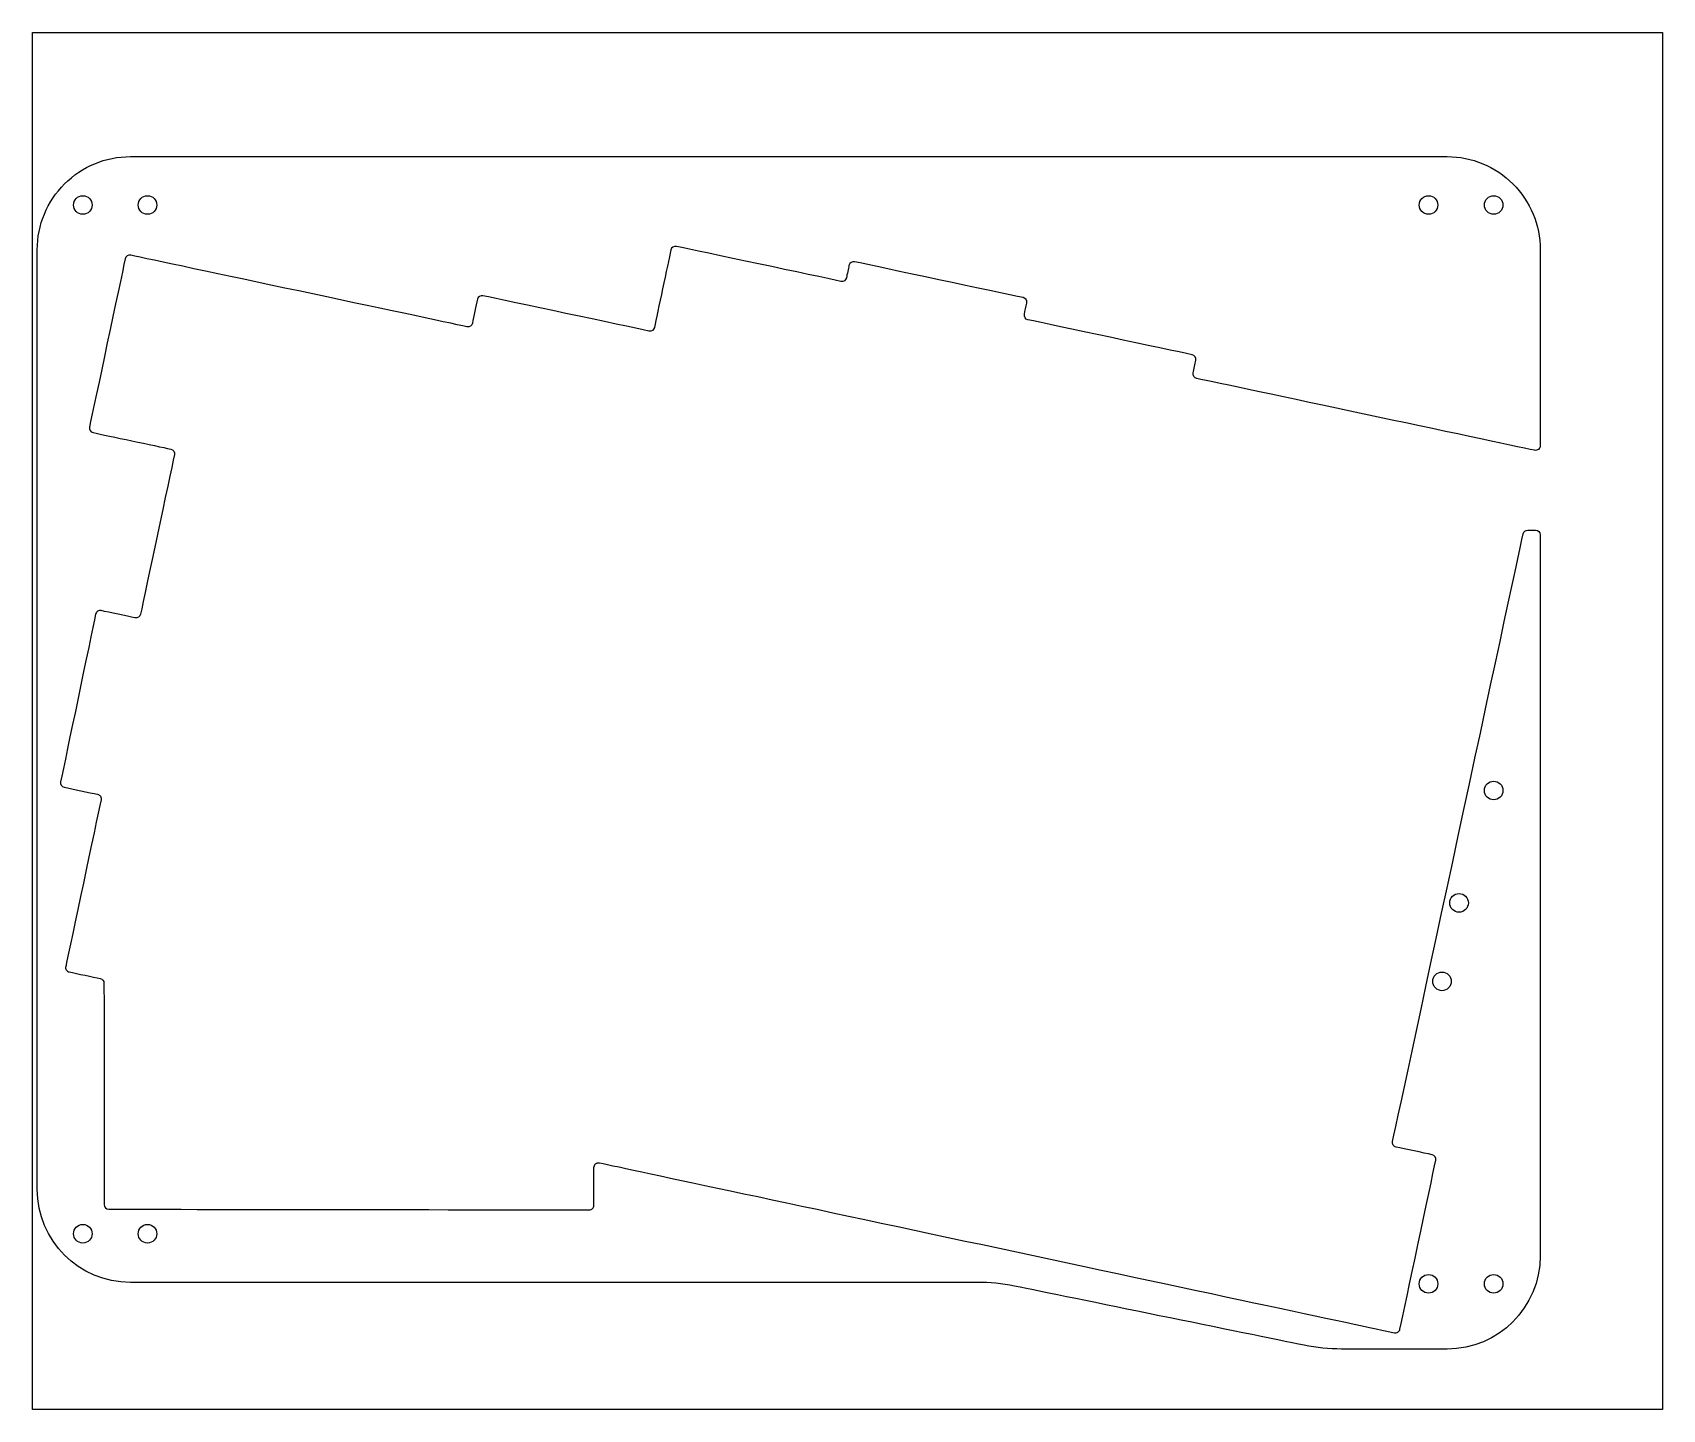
# Model space of a CAD drawing. Extents: x 0 to 207, y 32 to 207.
import ezdxf

# ---------------------------------------------------------------- set-up
doc = ezdxf.new("R2010")
doc.units = 0
doc.layers.get('0').update_dxf_attribs({"linetype": 'CONTINUOUS'})

msp = doc.modelspace()

# ---------------------------------------------------------------- linework, layer by layer
at = {"color": 7}
msp.add_lwpolyline([(-0.000002, 207.427628), (207.427613, 207.427628), (207.427613, 32.273192), (-0.000002, 32.273192)], close=True, dxfattribs=at)
at = {"color": 1}
for points in [[(6.399002, 184.309752)], [(14.627212, 184.309752)], [(177.665468, 184.309752)], [(185.953213, 184.309752)], [(191.874277, 154.865308)], [(185.953213, 109.824297)], [(181.547705, 95.527117)], [(179.376284, 85.541433)], [(6.399002, 53.435681)], [(14.627212, 53.435681)], [(177.665468, 47.058586)], [(185.953213, 47.058586)]]:
    msp.add_lwpolyline(points, close=True, dxfattribs=at)
for points in [[(4.065849, 188.182884), (6.286464, 190.403805), (9.298878, 191.651506), (12.439761, 191.651506)], [(12.439761, 191.651506), (46.716868, 191.651506), (145.754313, 191.651506), (180.031733, 191.651506)], [(180.031733, 191.651506), (183.172616, 191.651506), (186.184717, 190.403805), (188.405645, 188.182884)], [(0.597217, 179.808996), (0.597217, 182.94987), (1.844922, 185.961963), (4.065849, 188.182884)], [(188.405645, 188.182884), (190.626572, 185.961963), (191.874277, 182.94987), (191.874277, 179.808996)], [(5.212595, 185.494227), (5.212595, 186.147744), (5.743694, 186.678272), (6.399002, 186.678272)], [(6.399002, 184.309752), (5.743694, 184.309752), (5.212595, 184.839423), (5.212595, 185.494227)], [(6.399002, 186.678272), (7.050026, 186.678272), (7.581125, 186.147744), (7.581125, 185.494227)], [(7.581125, 185.494227), (7.581125, 184.839423), (7.050026, 184.309752), (6.399002, 184.309752)], [(13.440806, 185.494227), (13.440806, 186.147744), (13.971905, 186.678272), (14.627212, 186.678272)], [(14.627212, 184.309752), (13.971905, 184.309752), (13.440806, 184.839423), (13.440806, 185.494227)], [(14.627212, 186.678272), (15.278237, 186.678272), (15.809336, 186.147744), (15.809336, 185.494227)], [(15.809336, 185.494227), (15.809336, 184.839423), (15.278237, 184.309752), (14.627212, 184.309752)], [(176.479062, 185.494227), (176.479062, 186.147744), (177.010161, 186.678272), (177.665468, 186.678272)], [(177.665468, 184.309752), (177.010161, 184.309752), (176.479062, 184.839423), (176.479062, 185.494227)], [(177.665468, 186.678272), (178.316493, 186.678272), (178.847592, 186.147744), (178.847592, 185.494227)], [(178.847592, 185.494227), (178.847592, 184.839423), (178.316493, 184.309752), (177.665468, 184.309752)], [(184.766806, 185.494227), (184.766806, 186.147744), (185.297905, 186.678272), (185.953213, 186.678272)], [(185.953213, 184.309752), (185.297905, 184.309752), (184.766806, 184.839423), (184.766806, 185.494227)], [(185.953213, 186.678272), (186.604237, 186.678272), (187.135336, 186.147744), (187.135336, 185.494227)], [(187.135336, 185.494227), (187.135336, 184.839423), (186.604237, 184.309752), (185.953213, 184.309752)], [(0.597217, 60.279702), (0.597217, 87.22529), (0.597217, 152.863408), (0.597217, 179.808996)], [(11.783635, 178.648402), (11.113095, 175.492802), (7.905159, 160.401944), (7.234619, 157.246343)], [(12.485821, 179.104305), (12.166218, 179.172299), (11.851629, 178.968004), (11.783635, 178.648402)], [(55.274394, 170.009433), (50.470636, 171.030593), (17.28958, 178.083145), (12.485821, 179.104305)], [(81.23117, 179.777036), (80.826653, 177.873837), (79.540721, 171.823958), (79.136204, 169.920446)], [(81.93367, 180.233252), (81.613754, 180.301246), (81.299164, 180.096951), (81.23117, 179.777036)], [(102.867039, 175.783577), (99.754983, 176.445028), (85.045413, 179.571801), (81.93367, 180.233252)], [(191.874277, 179.808996), (191.874277, 170.272008), (191.874277, 157.961688), (191.874277, 154.865308)], [(103.904495, 177.81681), (103.805794, 177.352447), (103.667926, 176.704156), (103.569226, 176.239793)], [(104.606682, 178.272713), (104.287079, 178.340707), (103.972489, 178.136725), (103.904495, 177.81681)], [(126.070842, 173.71055), (122.909906, 174.382341), (107.767931, 177.600922), (104.606682, 178.272713)], [(103.569226, 176.239793), (103.501232, 175.919878), (103.186955, 175.715583), (102.867039, 175.783577)], [(56.6208, 173.495602), (56.450659, 172.696597), (56.146409, 171.264654), (55.976581, 170.465649)], [(57.322987, 173.951818), (57.003071, 174.019812), (56.688794, 173.815517), (56.6208, 173.495602)], [(78.433704, 169.464543), (75.305355, 170.12944), (60.451336, 173.286607), (57.322987, 173.951818)], [(126.52706, 173.008366), (126.595054, 173.327968), (126.390759, 173.642556), (126.070842, 173.71055)], [(126.226257, 171.59397), (126.316185, 172.016032), (126.437132, 172.585989), (126.52706, 173.008366)], [(55.976581, 170.465649), (55.908587, 170.145734), (55.593997, 169.941439), (55.274394, 170.009433)], [(126.682475, 170.891472), (126.362558, 170.959466), (126.158263, 171.274054), (126.226257, 171.59397)], [(147.59203, 166.447123), (144.482481, 167.107947), (129.792024, 170.230648), (126.682475, 170.891472)], [(79.136204, 169.920446), (79.06821, 169.60053), (78.75362, 169.396549), (78.433704, 169.464543)], [(148.048248, 165.744625), (148.116242, 166.064541), (147.911946, 166.379129), (147.59203, 166.447123)], [(147.786925, 163.682565), (147.701698, 163.814166), (147.671931, 163.974594), (147.704518, 164.128128)], [(147.704518, 164.128128), (147.805412, 164.602518), (147.947353, 165.270549), (148.048248, 165.744625)], [(148.160422, 163.42563), (148.006887, 163.45853), (147.872466, 163.550651), (147.786925, 163.682565)], [(191.159244, 154.286264), (185.873261, 155.409572), (152.944127, 162.408857), (148.160422, 163.42563)], [(7.234619, 157.246343), (7.166625, 156.926741), (7.37092, 156.612153), (7.690523, 156.544159)], [(7.690523, 156.544159), (9.600308, 156.13839), (15.684671, 154.844941), (17.594456, 154.439172)], [(18.05036, 153.736674), (17.401441, 150.683848), (14.383699, 136.485682), (13.73478, 133.432856)], [(17.594456, 154.439172), (17.914059, 154.371178), (18.118354, 154.056589), (18.05036, 153.736674)], [(191.654942, 154.405018), (191.516134, 154.292844), (191.333772, 154.248977), (191.159244, 154.286264)], [(191.874277, 154.865308), (191.874277, 154.686707), (191.79375, 154.517506), (191.654942, 154.405018)], [(173.086322, 66.349948), (174.548349, 73.149952), (188.392485, 137.538802), (189.70975, 143.666075)], [(189.70975, 143.666075), (189.768344, 143.938991), (190.009613, 144.133885), (190.288796, 144.133885)], [(190.288796, 144.133885), (190.584898, 144.133885), (190.967169, 144.133885), (191.282385, 144.133885)], [(191.282385, 144.133885), (191.609195, 144.133885), (191.874277, 143.868803), (191.874277, 143.541681)], [(191.874277, 143.541681), (191.874277, 136.978245), (191.874277, 77.571114), (191.874277, 51.796147)], [(8.025166, 133.433796), (7.365594, 130.281642), (4.225024, 115.267551), (3.567645, 112.124798)], [(8.281475, 133.808858), (8.149561, 133.723004), (8.05744, 133.587957), (8.025166, 133.433796)], [(8.727666, 133.891892), (8.573818, 133.924479), (8.41339, 133.894712), (8.281475, 133.808858)], [(13.03228, 132.976953), (11.982917, 133.200048), (9.778596, 133.668484), (8.727666, 133.891892)], [(13.73478, 133.432856), (13.666786, 133.113254), (13.352196, 132.908959), (13.03228, 132.976953)], [(3.567645, 112.124798), (3.500591, 111.805509), (3.704886, 111.492174), (4.024176, 111.42418)], [(184.766806, 111.008771), (184.766806, 111.662288), (185.297905, 112.192816), (185.953213, 112.192816)], [(185.953213, 112.192816), (186.604237, 112.192816), (187.135336, 111.662288), (187.135336, 111.008771)], [(4.024176, 111.42418), (5.059752, 111.204218), (7.222712, 110.744556), (8.259855, 110.523967)], [(8.259855, 110.523967), (8.41339, 110.491381), (8.547811, 110.398947), (8.633352, 110.267346)], [(8.633352, 110.267346), (8.718893, 110.135432), (8.74866, 109.975317), (8.71576, 109.821783)], [(185.953213, 109.824297), (185.297905, 109.824297), (184.766806, 110.353967), (184.766806, 111.008771)], [(187.135336, 111.008771), (187.135336, 110.353967), (186.604237, 109.824297), (185.953213, 109.824297)], [(8.71576, 109.821783), (8.049293, 106.685296), (4.87739, 91.762386), (4.210611, 88.625899)], [(180.361298, 96.711591), (180.361298, 97.365109), (180.892397, 97.895637), (181.547705, 97.895637)], [(181.547705, 97.895637), (182.198729, 97.895637), (182.729828, 97.365109), (182.729828, 96.711591)], [(181.547705, 95.527117), (180.892397, 95.527117), (180.361298, 96.056788), (180.361298, 96.711591)], [(182.729828, 96.711591), (182.729828, 96.056788), (182.198729, 95.527117), (181.547705, 95.527117)], [(4.210611, 88.625899), (4.178024, 88.472365), (4.207791, 88.31225), (4.293332, 88.180336)], [(4.293332, 88.180336), (4.378872, 88.048735), (4.51298, 87.956301), (4.666828, 87.923714)], [(4.666828, 87.923714), (5.667311, 87.71096), (7.699923, 87.27887), (8.617999, 87.083976)], [(178.189878, 86.725907), (178.189878, 87.379425), (178.720977, 87.909952), (179.376284, 87.909952)], [(179.376284, 87.909952), (180.027309, 87.909952), (180.558408, 87.379425), (180.558408, 86.725907)], [(8.617999, 87.083976), (8.891228, 87.025695), (9.08675, 86.784427), (9.087063, 86.504932)], [(9.087063, 86.504932), (9.089256, 83.06263), (9.102416, 62.129634), (9.104923, 58.331069)], [(179.376284, 85.541433), (178.720977, 85.541433), (178.189878, 86.071103), (178.189878, 86.725907)], [(180.558408, 86.725907), (180.558408, 86.071103), (180.027309, 85.541433), (179.376284, 85.541433)], [(173.168416, 65.903445), (173.082875, 66.035359), (173.053421, 66.1961), (173.086322, 66.349948)], [(173.542226, 65.646197), (173.388378, 65.678784), (173.253956, 65.771531), (173.168416, 65.903445)], [(178.135735, 64.669844), (177.033418, 64.904219), (174.645483, 65.411822), (173.542226, 65.646197)], [(178.591953, 63.967659), (178.659947, 64.287261), (178.455652, 64.60185), (178.135735, 64.669844)], [(71.440665, 63.06118), (71.440665, 63.240094), (71.521506, 63.409296), (71.660314, 63.52147)], [(71.440665, 58.246155), (71.440665, 59.375416), (71.440665, 61.831652), (71.440665, 63.06118)], [(71.660314, 63.52147), (71.799435, 63.633957), (71.981797, 63.677511), (72.156639, 63.640224)], [(72.156639, 63.640224), (80.827593, 61.787785), (165.491677, 43.698621), (173.32195, 42.025724)], [(174.024764, 42.481627), (174.697497, 45.646), (177.919533, 60.804539), (178.591953, 63.967659)], [(12.439761, 48.437192), (5.89918, 48.437192), (0.597217, 53.73914), (0.597217, 60.279702)], [(9.104923, 58.331069), (9.105237, 58.004574), (9.369692, 57.739805), (9.696189, 57.739492)], [(71.267077, 57.827226), (71.378312, 57.938147), (71.440665, 58.088861), (71.440665, 58.246155)], [(9.696189, 57.739492), (15.659918, 57.731032), (64.874391, 57.662412), (70.847833, 57.653952)], [(70.847833, 57.653952), (71.004815, 57.653638), (71.155843, 57.715992), (71.267077, 57.827226)], [(5.212595, 54.620155), (5.212595, 55.273673), (5.743694, 55.804201), (6.399002, 55.804201)], [(6.399002, 53.435681), (5.743694, 53.435681), (5.212595, 53.965352), (5.212595, 54.620155)], [(6.399002, 55.804201), (7.050026, 55.804201), (7.581125, 55.273673), (7.581125, 54.620155)], [(7.581125, 54.620155), (7.581125, 53.965352), (7.050026, 53.435681), (6.399002, 53.435681)], [(13.440806, 54.620155), (13.440806, 55.273673), (13.971905, 55.804201), (14.627212, 55.804201)], [(14.627212, 53.435681), (13.971905, 53.435681), (13.440806, 53.965352), (13.440806, 54.620155)], [(14.627212, 55.804201), (15.278237, 55.804201), (15.809336, 55.273673), (15.809336, 54.620155)], [(15.809336, 54.620155), (15.809336, 53.965352), (15.278237, 53.435681), (14.627212, 53.435681)], [(191.874277, 51.796147), (191.874277, 45.255585), (186.572314, 39.953637), (180.031733, 39.953637)], [(120.215528, 48.437192), (106.740815, 48.437192), (39.926558, 48.437192), (12.439761, 48.437192)], [(124.950352, 47.959042), (123.392131, 48.277078), (121.805709, 48.437192), (120.215528, 48.437192)], [(161.844757, 40.431787), (154.542768, 41.921383), (132.25234, 46.469132), (124.950352, 47.959042)], [(176.479062, 48.24306), (176.479062, 48.896578), (177.010161, 49.427106), (177.665468, 49.427106)], [(177.665468, 47.058586), (177.010161, 47.058586), (176.479062, 47.588257), (176.479062, 48.24306)], [(177.665468, 49.427106), (178.316493, 49.427106), (178.847592, 48.896578), (178.847592, 48.24306)], [(178.847592, 48.24306), (178.847592, 47.588257), (178.316493, 47.058586), (177.665468, 47.058586)], [(184.766806, 48.24306), (184.766806, 48.896578), (185.297905, 49.427106), (185.953213, 49.427106)], [(185.953213, 47.058586), (185.297905, 47.058586), (184.766806, 47.588257), (184.766806, 48.24306)], [(185.953213, 49.427106), (186.604237, 49.427106), (187.135336, 48.896578), (187.135336, 48.24306)], [(187.135336, 48.24306), (187.135336, 47.588257), (186.604237, 47.058586), (185.953213, 47.058586)], [(173.32195, 42.025724), (173.475485, 41.992823), (173.635913, 42.022277), (173.767828, 42.107818)], [(173.767828, 42.107818), (173.899742, 42.193358), (173.992177, 42.327779), (174.024764, 42.481627)], [(166.579894, 39.953637), (164.989399, 39.953637), (163.403291, 40.113751), (161.844757, 40.431787)], [(180.031733, 39.953637), (174.993599, 39.953637), (169.594502, 39.953637), (166.579894, 39.953637)]]:
    msp.add_open_spline(points, degree=3, dxfattribs=at)

doc.saveas('drawing.dxf')
